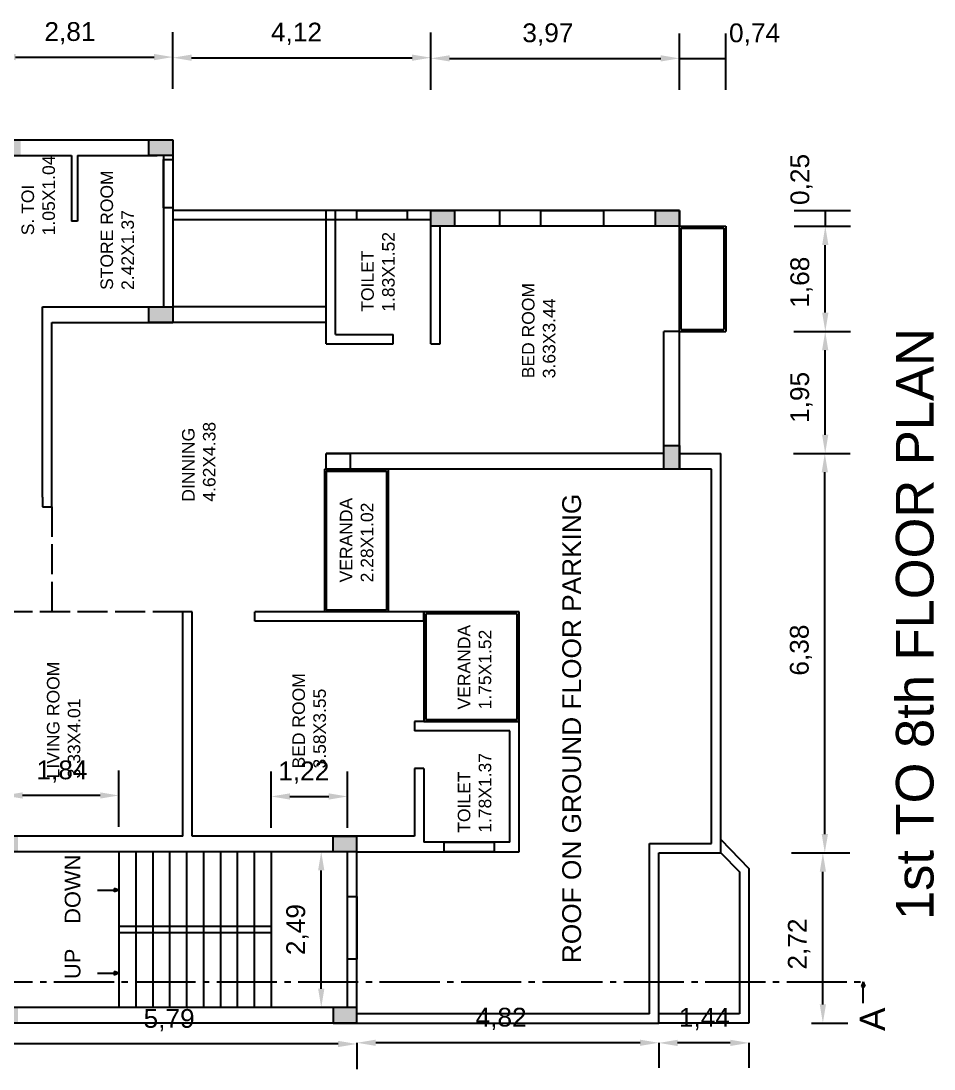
# Model space of a CAD drawing. Header units: metres. Extents: x 2057.2 to 2134.1, y 955.4 to 1040.4.
# Drawn here: x 2119.57 to 2134.15, y 1023.66 to 1040.4 of the extents above; entities that cross this region are included whole.
import ezdxf

# ---------------------------------------------------------------- set-up
doc = ezdxf.new("R2010")
doc.units = ezdxf.units.M
doc.linetypes.add('ACAD_ISO02W100', pattern=[15, 12, -3])
doc.linetypes.add('ACAD_ISO04W100', pattern=[30, 24, -3, 0, -3])
doc.styles.get("Standard").update_dxf_attribs({"font": 'arial.ttf'})
doc.dimstyles.new('ISO-25', dxfattribs={"dimtxt": 0.3, "dimasz": 0.3, "dimexe": 0.4, "dimexo": 1, "dimgap": 0.2, "dimtad": 1, "dimdec": 3, "dimtxsty": 'Standard', "dimcen": 2.5, "dimadec": 0, "dimazin": 0, "dimtfac": 1, "dimtdec": 3, "dimtmove": 1, "dimatfit": 3, "dimfxl": 0.5, "dimfxlon": 1, "dimarcsym": 0})

# ---------------------------------------------------------------- blocks, each defined once
blk = doc.blocks.new('*D33')
at = {"color": 0, "linetype": 'ACAD_ISO02W100', "lineweight": -2, "transparency": 16777216}
for p, q in [((2131.873, 1027.116), (2132.773, 1027.116)), ((2132.373, 1024.696), (2132.373, 1026.816)), ((2132.193, 1024.396), (2132.773, 1024.396))]:
    blk.add_line(p, q, dxfattribs=at)
at = {"color": 0, "linetype": 'ACAD_ISO02W100', "transparency": 16777216}
for points in [[(2132.323, 1026.816), (2132.423, 1026.816), (2132.373, 1027.116)], [(2132.323, 1024.696), (2132.423, 1024.696), (2132.373, 1024.396)]]:
    blk.add_solid(points, dxfattribs=at)
at = {"layer": 'Defpoints', "color": 0, "linetype": 'ACAD_ISO02W100', "transparency": 16777216}
for p in [(2130.743, 1027.116), (2132.373, 1027.116), (2131.193, 1024.396)]:
    blk.add_point(p, dxfattribs=at)
at = {"color": 0, "linetype": 'ACAD_ISO02W100', "transparency": 16777216, "insert": (2131.993, 1025.661), "char_height": 0.3, "attachment_point": 5, "rotation": 90}
blk.add_mtext('2,72', dxfattribs=at)
blk = doc.blocks.new('*D34')
at = {"color": 0, "linetype": 'ACAD_ISO02W100', "lineweight": -2, "transparency": 16777216}
for p, q in [((2131.904, 1033.496), (2132.804, 1033.496)), ((2132.404, 1027.416), (2132.404, 1033.196)), ((2131.904, 1027.116), (2132.804, 1027.116))]:
    blk.add_line(p, q, dxfattribs=at)
at = {"color": 0, "linetype": 'ACAD_ISO02W100', "transparency": 16777216}
for points in [[(2132.354, 1033.196), (2132.454, 1033.196), (2132.404, 1033.496)], [(2132.354, 1027.416), (2132.454, 1027.416), (2132.404, 1027.116)]]:
    blk.add_solid(points, dxfattribs=at)
at = {"layer": 'Defpoints', "color": 0, "linetype": 'ACAD_ISO02W100', "transparency": 16777216}
for p in [(2130.743, 1033.496), (2132.404, 1033.496), (2130.743, 1027.116)]:
    blk.add_point(p, dxfattribs=at)
at = {"color": 0, "linetype": 'ACAD_ISO02W100', "transparency": 16777216, "insert": (2132.024, 1030.356), "char_height": 0.3, "attachment_point": 5, "rotation": 90}
blk.add_mtext('6,38', dxfattribs=at)
blk = doc.blocks.new('*D35')
at = {"color": 0, "linetype": 'ACAD_ISO02W100', "lineweight": -2, "transparency": 16777216}
for p, q in [((2131.91, 1035.446), (2132.81, 1035.446)), ((2132.41, 1033.796), (2132.41, 1035.146)), ((2131.91, 1033.496), (2132.81, 1033.496))]:
    blk.add_line(p, q, dxfattribs=at)
at = {"color": 0, "linetype": 'ACAD_ISO02W100', "transparency": 16777216}
for points in [[(2132.36, 1035.146), (2132.46, 1035.146), (2132.41, 1035.446)], [(2132.36, 1033.796), (2132.46, 1033.796), (2132.41, 1033.496)]]:
    blk.add_solid(points, dxfattribs=at)
at = {"layer": 'Defpoints', "color": 0, "linetype": 'ACAD_ISO02W100', "transparency": 16777216}
for p in [(2130.083, 1035.446), (2132.41, 1035.446), (2130.083, 1033.496)]:
    blk.add_point(p, dxfattribs=at)
at = {"color": 0, "linetype": 'ACAD_ISO02W100', "transparency": 16777216, "insert": (2132.03, 1034.392), "char_height": 0.3, "attachment_point": 5, "rotation": 90}
blk.add_mtext('1,95', dxfattribs=at)
blk = doc.blocks.new('*D36')
at = {"color": 0, "linetype": 'ACAD_ISO02W100', "lineweight": -2, "transparency": 16777216}
for p, q in [((2131.912, 1037.126), (2132.812, 1037.126)), ((2132.412, 1035.746), (2132.412, 1036.826)), ((2131.912, 1035.446), (2132.812, 1035.446))]:
    blk.add_line(p, q, dxfattribs=at)
at = {"color": 0, "linetype": 'ACAD_ISO02W100', "transparency": 16777216}
for points in [[(2132.362, 1036.826), (2132.462, 1036.826), (2132.412, 1037.126)], [(2132.362, 1035.746), (2132.462, 1035.746), (2132.412, 1035.446)]]:
    blk.add_solid(points, dxfattribs=at)
at = {"layer": 'Defpoints', "color": 0, "linetype": 'ACAD_ISO02W100', "transparency": 16777216}
for p in [(2130.823, 1037.126), (2132.412, 1037.126), (2130.823, 1035.446)]:
    blk.add_point(p, dxfattribs=at)
at = {"color": 0, "linetype": 'ACAD_ISO02W100', "transparency": 16777216, "insert": (2132.032, 1036.232), "char_height": 0.3, "attachment_point": 5, "rotation": 90}
blk.add_mtext('1,68', dxfattribs=at)
blk = doc.blocks.new('*D37')
at = {"color": 0, "linetype": 'ACAD_ISO02W100', "lineweight": -2, "transparency": 16777216}
for p, q in [((2131.913, 1037.376), (2132.813, 1037.376)), ((2132.413, 1037.126), (2132.413, 1037.376)), ((2131.913, 1037.126), (2132.813, 1037.126))]:
    blk.add_line(p, q, dxfattribs=at)
at = {"layer": 'Defpoints', "color": 0, "linetype": 'ACAD_ISO02W100', "transparency": 16777216}
for p in [(2130.083, 1037.376), (2132.413, 1037.376), (2130.083, 1037.126)]:
    blk.add_point(p, dxfattribs=at)
at = {"color": 0, "linetype": 'ACAD_ISO02W100', "transparency": 16777216, "insert": (2132.033, 1037.873), "char_height": 0.3, "attachment_point": 5, "rotation": 90}
blk.add_mtext('0,25', dxfattribs=at)
blk = doc.blocks.new('*D38')
at = {"color": 0, "linetype": 'ACAD_ISO02W100', "lineweight": -2, "transparency": 16777216}
for p, q in [((2129.753, 1024.082), (2129.753, 1023.682)), ((2130.893, 1024.082), (2130.053, 1024.082)), ((2131.193, 1024.082), (2131.193, 1023.682))]:
    blk.add_line(p, q, dxfattribs=at)
at = {"color": 0, "linetype": 'ACAD_ISO02W100', "transparency": 16777216}
for points in [[(2130.053, 1024.132), (2130.053, 1024.032), (2129.753, 1024.082)], [(2130.893, 1024.132), (2130.893, 1024.032), (2131.193, 1024.082)]]:
    blk.add_solid(points, dxfattribs=at)
at = {"layer": 'Defpoints', "color": 0, "linetype": 'ACAD_ISO02W100', "transparency": 16777216}
for p in [(2129.753, 1024.396), (2131.193, 1024.396), (2129.753, 1024.082)]:
    blk.add_point(p, dxfattribs=at)
at = {"color": 0, "linetype": 'ACAD_ISO02W100', "transparency": 16777216, "insert": (2130.481, 1024.462), "char_height": 0.3, "attachment_point": 5}
blk.add_mtext('1,44', dxfattribs=at)
blk = doc.blocks.new('*D39')
at = {"color": 0, "linetype": 'ACAD_ISO02W100', "lineweight": -2, "transparency": 16777216}
for p, q in [((2124.933, 1024.084), (2124.933, 1023.684)), ((2129.453, 1024.084), (2125.233, 1024.084)), ((2129.753, 1024.084), (2129.753, 1023.684))]:
    blk.add_line(p, q, dxfattribs=at)
at = {"color": 0, "linetype": 'ACAD_ISO02W100', "transparency": 16777216}
for points in [[(2125.233, 1024.134), (2125.233, 1024.034), (2124.933, 1024.084)], [(2129.453, 1024.134), (2129.453, 1024.034), (2129.753, 1024.084)]]:
    blk.add_solid(points, dxfattribs=at)
at = {"layer": 'Defpoints', "color": 0, "linetype": 'ACAD_ISO02W100', "transparency": 16777216}
for p in [(2124.933, 1024.396), (2129.753, 1024.396), (2124.933, 1024.084)]:
    blk.add_point(p, dxfattribs=at)
at = {"color": 0, "linetype": 'ACAD_ISO02W100', "transparency": 16777216, "insert": (2127.235, 1024.465), "char_height": 0.3, "attachment_point": 5}
blk.add_mtext('4,82', dxfattribs=at)
blk = doc.blocks.new('*D40')
at = {"color": 0, "linetype": 'ACAD_ISO02W100', "lineweight": -2, "transparency": 16777216}
for p, q in [((2119.143, 1024.065), (2119.143, 1023.665)), ((2124.633, 1024.065), (2119.443, 1024.065)), ((2124.933, 1024.065), (2124.933, 1023.665))]:
    blk.add_line(p, q, dxfattribs=at)
at = {"color": 0, "linetype": 'ACAD_ISO02W100', "transparency": 16777216}
for points in [[(2119.443, 1024.115), (2119.443, 1024.015), (2119.143, 1024.065)], [(2124.633, 1024.115), (2124.633, 1024.015), (2124.933, 1024.065)]]:
    blk.add_solid(points, dxfattribs=at)
at = {"layer": 'Defpoints', "color": 0, "linetype": 'ACAD_ISO02W100', "transparency": 16777216}
for p in [(2119.143, 1024.396), (2124.933, 1024.396), (2119.143, 1024.065)]:
    blk.add_point(p, dxfattribs=at)
at = {"color": 0, "linetype": 'ACAD_ISO02W100', "transparency": 16777216, "insert": (2121.934, 1024.445), "char_height": 0.3, "attachment_point": 5}
blk.add_mtext('5,79', dxfattribs=at)
blk = doc.blocks.new('*D49')
at = {"color": 0, "linetype": 'ACAD_ISO02W100', "lineweight": -2, "transparency": 16777216}
for p, q in [((2119.183, 1039.506), (2119.183, 1040.228)), ((2121.993, 1039.506), (2121.993, 1040.228)), ((2119.483, 1039.828), (2121.693, 1039.828))]:
    blk.add_line(p, q, dxfattribs=at)
at = {"color": 0, "linetype": 'ACAD_ISO02W100', "transparency": 16777216}
for points in [[(2119.483, 1039.878), (2119.483, 1039.778), (2119.183, 1039.828)], [(2121.693, 1039.878), (2121.693, 1039.778), (2121.993, 1039.828)]]:
    blk.add_solid(points, dxfattribs=at)
at = {"layer": 'Defpoints', "color": 0, "linetype": 'ACAD_ISO02W100', "transparency": 16777216}
for p in [(2121.993, 1039.828), (2119.183, 1038.506), (2121.993, 1038.506)]:
    blk.add_point(p, dxfattribs=at)
at = {"color": 0, "linetype": 'ACAD_ISO02W100', "transparency": 16777216, "insert": (2120.35, 1040.208), "char_height": 0.3, "attachment_point": 5}
blk.add_mtext('2,81', dxfattribs=at)
blk = doc.blocks.new('*D50')
at = {"color": 0, "linetype": 'ACAD_ISO02W100', "lineweight": -2, "transparency": 16777216}
for p, q in [((2121.993, 1039.318), (2121.993, 1040.218)), ((2126.113, 1039.318), (2126.113, 1040.218)), ((2122.293, 1039.818), (2125.813, 1039.818))]:
    blk.add_line(p, q, dxfattribs=at)
at = {"color": 0, "linetype": 'ACAD_ISO02W100', "transparency": 16777216}
for points in [[(2122.293, 1039.868), (2122.293, 1039.768), (2121.993, 1039.818)], [(2125.813, 1039.868), (2125.813, 1039.768), (2126.113, 1039.818)]]:
    blk.add_solid(points, dxfattribs=at)
at = {"layer": 'Defpoints', "color": 0, "linetype": 'ACAD_ISO02W100', "transparency": 16777216}
for p in [(2126.113, 1039.818), (2121.993, 1037.376), (2126.113, 1037.376)]:
    blk.add_point(p, dxfattribs=at)
at = {"color": 0, "linetype": 'ACAD_ISO02W100', "transparency": 16777216, "insert": (2123.968, 1040.199), "char_height": 0.3, "attachment_point": 5}
blk.add_mtext('4,12', dxfattribs=at)
blk = doc.blocks.new('*D51')
at = {"color": 0, "linetype": 'ACAD_ISO02W100', "lineweight": -2, "transparency": 16777216}
for p, q in [((2126.113, 1039.307), (2126.113, 1040.207)), ((2130.083, 1039.307), (2130.083, 1040.207)), ((2126.413, 1039.807), (2129.783, 1039.807))]:
    blk.add_line(p, q, dxfattribs=at)
at = {"color": 0, "linetype": 'ACAD_ISO02W100', "transparency": 16777216}
for points in [[(2126.413, 1039.857), (2126.413, 1039.757), (2126.113, 1039.807)], [(2129.783, 1039.857), (2129.783, 1039.757), (2130.083, 1039.807)]]:
    blk.add_solid(points, dxfattribs=at)
at = {"layer": 'Defpoints', "color": 0, "linetype": 'ACAD_ISO02W100', "transparency": 16777216}
for p in [(2130.083, 1039.807), (2126.113, 1037.376), (2130.083, 1037.376)]:
    blk.add_point(p, dxfattribs=at)
at = {"color": 0, "linetype": 'ACAD_ISO02W100', "transparency": 16777216, "insert": (2127.982, 1040.188), "char_height": 0.3, "attachment_point": 5}
blk.add_mtext('3,97', dxfattribs=at)
blk = doc.blocks.new('*D52')
at = {"color": 0, "linetype": 'ACAD_ISO02W100', "lineweight": -2, "transparency": 16777216}
for p, q in [((2130.083, 1039.307), (2130.083, 1040.207)), ((2130.823, 1039.307), (2130.823, 1040.207)), ((2130.083, 1039.807), (2130.823, 1039.807))]:
    blk.add_line(p, q, dxfattribs=at)
at = {"layer": 'Defpoints', "color": 0, "linetype": 'ACAD_ISO02W100', "transparency": 16777216}
for p in [(2130.823, 1039.807), (2130.083, 1037.126), (2130.823, 1037.126)]:
    blk.add_point(p, dxfattribs=at)
at = {"color": 0, "linetype": 'ACAD_ISO02W100', "transparency": 16777216, "insert": (2131.282, 1040.187), "char_height": 0.3, "attachment_point": 5}
blk.add_mtext('0,74', dxfattribs=at)
blk = doc.blocks.new('*D53')
at = {"color": 0, "linetype": 'ACAD_ISO02W100', "lineweight": -2, "transparency": 16777216}
for p, q in [((2124.363, 1027.136), (2123.963, 1027.136)), ((2124.363, 1024.946), (2124.363, 1026.836)), ((2124.363, 1024.646), (2123.963, 1024.646))]:
    blk.add_line(p, q, dxfattribs=at)
at = {"color": 0, "linetype": 'ACAD_ISO02W100', "transparency": 16777216}
for points in [[(2124.313, 1026.836), (2124.413, 1026.836), (2124.363, 1027.136)], [(2124.313, 1024.946), (2124.413, 1024.946), (2124.363, 1024.646)]]:
    blk.add_solid(points, dxfattribs=at)
at = {"layer": 'Defpoints', "color": 0, "linetype": 'ACAD_ISO02W100', "transparency": 16777216}
for p in [(2124.363, 1027.136), (2124.783, 1027.136), (2124.783, 1024.646)]:
    blk.add_point(p, dxfattribs=at)
at = {"color": 0, "linetype": 'ACAD_ISO02W100', "transparency": 16777216, "insert": (2123.983, 1025.892), "char_height": 0.3, "attachment_point": 5, "rotation": 90}
blk.add_mtext('2,49', dxfattribs=at)
blk = doc.blocks.new('*D54')
at = {"color": 0, "linetype": 'ACAD_ISO02W100', "lineweight": -2, "transparency": 16777216}
for p, q in [((2119.293, 1027.534), (2119.293, 1028.434)), ((2121.133, 1027.534), (2121.133, 1028.434)), ((2120.833, 1028.034), (2119.593, 1028.034))]:
    blk.add_line(p, q, dxfattribs=at)
at = {"color": 0, "linetype": 'ACAD_ISO02W100', "transparency": 16777216}
for points in [[(2119.593, 1028.084), (2119.593, 1027.984), (2119.293, 1028.034)], [(2120.833, 1028.084), (2120.833, 1027.984), (2121.133, 1028.034)]]:
    blk.add_solid(points, dxfattribs=at)
at = {"layer": 'Defpoints', "color": 0, "linetype": 'ACAD_ISO02W100', "transparency": 16777216}
for p in [(2119.293, 1028.034), (2119.293, 1024.646), (2121.133, 1024.646)]:
    blk.add_point(p, dxfattribs=at)
at = {"color": 0, "linetype": 'ACAD_ISO02W100', "transparency": 16777216, "insert": (2120.223, 1028.415), "char_height": 0.3, "attachment_point": 5}
blk.add_mtext('1,84', dxfattribs=at)
blk = doc.blocks.new('*D32')
at = {"color": 0, "linetype": 'ACAD_ISO02W100', "lineweight": -2, "transparency": 16777216}
for p, q in [((2123.563, 1027.518), (2123.563, 1028.418)), ((2124.783, 1027.518), (2124.783, 1028.418)), ((2123.863, 1028.018), (2124.483, 1028.018))]:
    blk.add_line(p, q, dxfattribs=at)
at = {"color": 0, "linetype": 'ACAD_ISO02W100', "transparency": 16777216}
for points in [[(2123.863, 1028.068), (2123.863, 1027.968), (2123.563, 1028.018)], [(2124.483, 1028.068), (2124.483, 1027.968), (2124.783, 1028.018)]]:
    blk.add_solid(points, dxfattribs=at)
at = {"layer": 'Defpoints', "color": 0, "linetype": 'ACAD_ISO02W100', "transparency": 16777216}
for p in [(2124.783, 1028.018), (2123.563, 1025.841), (2124.783, 1025.891)]:
    blk.add_point(p, dxfattribs=at)
at = {"color": 0, "linetype": 'ACAD_ISO02W100', "transparency": 16777216, "insert": (2124.084, 1028.399), "char_height": 0.3, "attachment_point": 5}
blk.add_mtext('1,22', dxfattribs=at)

msp = doc.modelspace()

# ---------------------------------------------------------------- hatches: boundary and pattern name
at = {"linetype": 'ACAD_ISO02W100'}
h = msp.add_hatch(dxfattribs=at)
h.set_pattern_fill('AR-CONC', scale=0.001, angle=90)
h.set_pattern_definition([(140, (3089.56193, -1058.73283), (0.015939086, 0.182184669), [0.01905, -0.20955]), (85, (3089.56193, -1058.73283), (-0.191056845, -0.035243421), [0.01524, -0.167640584]), (190.451445, (3089.56325, -1058.71764), (-0.175117752, 0.146941247), [0.016190009, -0.178090245]), (136.1842, (3089.51113, -1058.73283), (0.042042328, 0.27107904), [0.028575, -0.314325]), (186.635558, (3089.51463, -1058.71024), (-0.247426125, 0.237404134), [0.024285023, -0.267135608]), (81.184151, (3089.51113, -1058.73283), (-0.247426125, 0.237404134), [0.022859967, -0.251459732]), (111, (3089.52383, -1058.70743), (0.102265198, 0.151614391), [0.01905, -0.20955]), (56, (3089.52383, -1058.70743), (-0.184187966, 0.061802028), [0.01524, -0.16764]), (161.451445, (3089.53235, -1058.6948), (-0.081922769, 0.213416419), [0.016190009, -0.178089938]), (127.5, (3089.561926, -1058.73283), (-0.0845550389, 0.0030886033), [0, -0.165608, 0, -0.17018, 0, -0.168275]), (97.5, (3089.56193, -1058.73283), (-0.1001805748, 0.0668196625), [0, -0.097028, 0, -0.161798, 0, -0.064135]), (57.5, (3089.561926, -1058.78947), (0.005728744, 0.1355905952), [0, -0.0635, 0, -0.19812, 0, -0.26289]), (47.5, (3089.56193, -1058.81487), (-0.025426491, 0.1481291814), [0, -0.08255, 0, -0.131572, 0, -0.18669])])
h.paths.add_polyline_path([(2124.5525, 1024.6461), (2124.5525, 1024.3961), (2124.9325, 1024.3961), (2124.9325, 1024.6461)])
h.paths.add_polyline_path([(2124.5525, 1027.3861), (2124.5525, 1027.1361), (2124.9325, 1027.1361), (2124.9325, 1027.3861)])
h.paths.add_polyline_path([(2119.1425, 1024.6461), (2119.1425, 1024.3961), (2119.5225, 1024.3961), (2119.5225, 1024.6461)])
h.paths.add_polyline_path([(2119.5225, 1027.1361), (2119.5225, 1027.3861), (2119.1425, 1027.3861), (2119.1425, 1027.1361)])
h.paths.add_polyline_path([(2116.7025, 1024.3961), (2116.7025, 1024.6461), (2116.3225, 1024.6461), (2116.3225, 1024.3961)])
h.paths.add_polyline_path([(2116.7025, 1027.1361), (2116.7025, 1027.3861), (2116.3225, 1027.3861), (2116.3225, 1027.1361)])
h.paths.add_polyline_path([(2114.1625, 1027.3861), (2114.1625, 1027.1361), (2114.5425, 1027.1361), (2114.5425, 1027.3861)])
h.paths.add_polyline_path([(2114.1625, 1024.6461), (2114.1625, 1024.3961), (2114.5425, 1024.3961), (2114.5425, 1024.6461)])
h.paths.add_polyline_path([(2114.5425, 1030.7161), (2114.5425, 1030.9661), (2114.1625, 1030.9661), (2114.1625, 1030.7161)])
h.paths.add_polyline_path([(2113.2025, 1032.6461), (2113.2025, 1032.8961), (2112.8225, 1032.8961), (2112.8225, 1032.6461)])
h.paths.add_polyline_path([(2113.2025, 1037.1261), (2113.2025, 1037.3761), (2112.8225, 1037.3761), (2112.8225, 1037.1261)])
h.paths.add_polyline_path([(2116.1825, 1037.3761), (2116.1825, 1037.1261), (2116.5625, 1037.1261), (2116.5625, 1037.3761)])
h.paths.add_polyline_path([(2116.5625, 1033.0261), (2116.3125, 1033.0261), (2116.3125, 1032.6461), (2116.5625, 1032.6461)])
h.paths.add_polyline_path([(2119.1825, 1038.5061), (2119.1825, 1038.2561), (2119.5625, 1038.2561), (2119.5625, 1038.5061)])
h.paths.add_polyline_path([(2121.6125, 1038.5061), (2121.6125, 1038.2561), (2121.9925, 1038.2561), (2121.9925, 1038.5061)])
h.paths.add_polyline_path([(2121.6125, 1035.8361), (2121.6125, 1035.5861), (2121.9925, 1035.5861), (2121.9925, 1035.8361)])
h.paths.add_polyline_path([(2126.1125, 1037.3761), (2126.1125, 1037.1261), (2126.4925, 1037.1261), (2126.4925, 1037.3761)])
h.paths.add_polyline_path([(2130.0825, 1037.1261), (2130.0825, 1037.3761), (2129.7025, 1037.3761), (2129.7025, 1037.1261)])
h.paths.add_polyline_path([(2130.0825, 1033.6261), (2129.8325, 1033.6261), (2129.8325, 1033.2461), (2130.0825, 1033.2461)])

# ---------------------------------------------------------------- linework, layer by layer
at = {"color": 1}
for p, q in [((2119.1825, 1038.5061), (2121.9925, 1038.5061)), ((2121.9925, 1038.5061), (2121.9925, 1035.5861)), ((2119.3325, 1038.2561), (2120.3725, 1038.2561)), ((2120.3725, 1038.2561), (2120.3725, 1037.2061)), ((2120.4725, 1038.2561), (2120.4725, 1037.2061)), ((2120.4725, 1038.2561), (2121.7425, 1038.2561)), ((2121.8425, 1038.2561), (2121.8425, 1035.8361)), ((2124.4425, 1035.2461), (2124.4425, 1037.3761)), ((2126.1125, 1037.3761), (2124.4425, 1037.3761)), ((2126.1125, 1037.2261), (2124.4425, 1037.2261)), ((2124.5925, 1035.3961), (2124.5925, 1037.3761)), ((2126.1125, 1035.2461), (2126.1125, 1037.3761)), ((2130.0825, 1037.3761), (2126.1125, 1037.3761)), ((2127.2125, 1037.1261), (2127.2125, 1037.3761)), ((2130.0825, 1037.1261), (2130.0825, 1037.3761)), ((2120.4725, 1037.2061), (2120.3725, 1037.2061)), ((2126.2625, 1035.2461), (2126.2625, 1037.1261)), ((2130.0825, 1037.1261), (2126.2625, 1037.1261)), ((2119.9125, 1035.8361), (2120.0625, 1035.8361)), ((2119.9125, 1032.7961), (2119.9125, 1035.8361)), ((2120.0625, 1035.8361), (2121.8425, 1035.8361)), ((2120.0625, 1032.6461), (2120.0625, 1035.5861)), ((2120.0625, 1035.5861), (2121.9925, 1035.5861)), ((2124.5925, 1035.3961), (2125.5125, 1035.3961)), ((2125.5125, 1035.2461), (2125.5125, 1035.3961)), ((2129.8325, 1033.4961), (2129.8325, 1035.4461)), ((2130.0825, 1035.4461), (2129.8325, 1035.4461)), ((2130.0825, 1033.2461), (2130.0825, 1035.4461)), ((2124.4425, 1035.2461), (2125.5125, 1035.2461)), ((2126.1125, 1035.2461), (2126.2625, 1035.2461)), ((2129.8325, 1033.4961), (2124.4425, 1033.4961)), ((2124.4425, 1033.2461), (2124.4425, 1033.4961)), ((2130.0825, 1033.2461), (2124.4425, 1033.2461)), ((2119.9125, 1032.7961), (2119.9125, 1032.6461)), ((2119.9125, 1032.6461), (2120.0625, 1032.6461)), ((2122.1525, 1027.3861), (2122.1519, 1030.9661)), ((2122.3025, 1030.9661), (2122.1519, 1030.9661)), ((2122.3025, 1030.8161), (2122.3025, 1030.9661)), ((2126.0025, 1030.9661), (2123.3025, 1030.9661)), ((2126.0025, 1030.9661), (2123.3025, 1030.9661)), ((2123.3025, 1030.8161), (2123.3025, 1030.9661)), ((2126.0025, 1030.8161), (2126.0025, 1030.9661)), ((2122.3025, 1027.3861), (2122.3025, 1030.8161)), ((2126.0025, 1030.8161), (2123.3025, 1030.8161)), ((2126.0025, 1030.8161), (2123.3025, 1030.8161)), ((2127.5225, 1029.2161), (2125.8525, 1029.2161)), ((2125.8525, 1029.2161), (2125.8525, 1029.0661)), ((2127.5225, 1027.1361), (2127.5225, 1029.2161)), ((2127.3725, 1029.0661), (2125.8525, 1029.0661)), ((2127.3725, 1027.2861), (2127.3725, 1029.0661)), ((2125.8525, 1028.4661), (2125.8525, 1027.3861)), ((2126.0025, 1028.4661), (2125.8525, 1028.4661)), ((2126.0025, 1028.4661), (2126.0025, 1027.2861)), ((2122.1525, 1027.3861), (2119.1425, 1027.3861)), ((2125.8525, 1027.3861), (2122.3025, 1027.3861)), ((2127.3725, 1027.2861), (2126.0025, 1027.2861)), ((2124.9325, 1027.1361), (2119.2925, 1027.1361)), ((2124.7825, 1024.6461), (2124.7825, 1027.1361)), ((2124.9325, 1024.3961), (2124.9325, 1027.1361)), ((2124.9325, 1027.1361), (2127.5225, 1027.1361)), ((2124.9325, 1024.6461), (2114.1625, 1024.6461)), ((2124.9325, 1024.3961), (2114.1625, 1024.3961))]:
    msp.add_line(p, q, dxfattribs=at)
at = {"color": 7}
for p, q in [((2121.6125, 1038.5061), (2121.9925, 1038.5061)), ((2121.6125, 1038.2561), (2121.6125, 1038.5061)), ((2121.9925, 1038.5061), (2121.9925, 1038.2561)), ((2121.9925, 1038.2561), (2121.6125, 1038.2561)), ((2126.1125, 1037.3761), (2126.4925, 1037.3761)), ((2126.1125, 1037.1261), (2126.1125, 1037.3761)), ((2126.4925, 1037.3761), (2126.4925, 1037.1261)), ((2129.7025, 1037.3761), (2130.0825, 1037.3761)), ((2129.7025, 1037.1261), (2129.7025, 1037.3761)), ((2130.0825, 1037.3761), (2130.0825, 1037.1261)), ((2126.4925, 1037.1261), (2126.1125, 1037.1261)), ((2130.0825, 1037.1261), (2129.7025, 1037.1261)), ((2121.6125, 1035.8361), (2121.9925, 1035.8361)), ((2121.6125, 1035.5861), (2121.6125, 1035.8361)), ((2121.9925, 1035.8361), (2121.9925, 1035.5861)), ((2121.9925, 1035.5861), (2121.6125, 1035.5861)), ((2129.8325, 1033.2461), (2129.8325, 1033.6261)), ((2129.8325, 1033.6261), (2130.0825, 1033.6261)), ((2130.0825, 1033.6261), (2130.0825, 1033.2461)), ((2124.4425, 1033.4961), (2124.8225, 1033.4961)), ((2124.4425, 1033.2461), (2124.4425, 1033.4961)), ((2124.8225, 1033.4961), (2124.8225, 1033.2461)), ((2124.8225, 1033.2461), (2124.4425, 1033.2461)), ((2130.0825, 1033.2461), (2129.8325, 1033.2461)), ((2124.5525, 1027.1361), (2124.5525, 1027.3861)), ((2124.5525, 1027.3861), (2124.9325, 1027.3861)), ((2124.9325, 1027.1361), (2124.9325, 1027.3861)), ((2124.9325, 1027.1361), (2124.5525, 1027.1361)), ((2124.9325, 1024.6461), (2124.5525, 1024.6461)), ((2124.5525, 1024.6461), (2124.5525, 1024.3961)), ((2124.9325, 1024.3961), (2124.9325, 1024.6461)), ((2124.5525, 1024.3961), (2124.9325, 1024.3961))]:
    msp.add_line(p, q, dxfattribs=at)
at = {"color": 3, "linetype": 'ACAD_ISO02W100'}
for p, q in [((2121.8425, 1037.4216), (2121.8425, 1038.1939)), ((2121.8425, 1038.1939), (2121.9925, 1038.1939)), ((2121.9925, 1038.1939), (2121.9925, 1037.4216)), ((2121.9925, 1037.4216), (2121.8425, 1037.4216)), ((2124.9326, 1037.3761), (2125.7326, 1037.3761)), ((2124.9326, 1037.2261), (2124.9326, 1037.3761)), ((2125.7326, 1037.2261), (2124.9326, 1037.2261)), ((2125.7326, 1037.3761), (2125.7326, 1037.2261)), ((2127.8682, 1037.3761), (2128.8682, 1037.3761)), ((2127.8682, 1037.1261), (2127.8682, 1037.3761)), ((2128.8682, 1037.3761), (2128.8682, 1037.1261)), ((2128.8682, 1037.1261), (2127.8682, 1037.1261)), ((2126.3262, 1027.2861), (2127.1262, 1027.2861)), ((2126.3262, 1027.1361), (2126.3262, 1027.2861)), ((2127.1262, 1027.2861), (2127.1262, 1027.1361)), ((2121.1325, 1027.1361), (2121.1325, 1024.6461)), ((2121.4025, 1027.1361), (2121.4025, 1024.6461)), ((2121.6725, 1027.1361), (2121.6725, 1024.6461)), ((2121.9425, 1027.1361), (2121.9425, 1024.6461)), ((2122.2125, 1027.1361), (2122.2125, 1024.6461)), ((2122.4825, 1027.1361), (2122.4825, 1024.6461)), ((2122.7525, 1027.1361), (2122.7525, 1024.6461)), ((2123.0225, 1027.1361), (2123.0225, 1024.6461)), ((2123.2925, 1027.1361), (2123.2925, 1024.6461)), ((2123.5625, 1027.1361), (2123.5625, 1024.6461)), ((2127.1262, 1027.1361), (2126.3262, 1027.1361)), ((2120.791, 1026.5225), (2121.1325, 1026.5225)), ((2121.1325, 1026.5225), (2121.0562, 1026.5502)), ((2121.0562, 1026.5502), (2121.0562, 1026.4927)), ((2121.1325, 1026.5225), (2121.0562, 1026.4927)), ((2124.7825, 1025.4199), (2124.7825, 1026.4199)), ((2124.7825, 1026.4199), (2124.9325, 1026.4199)), ((2124.9325, 1026.4199), (2124.9325, 1025.4199)), ((2123.5625, 1025.9411), (2121.1325, 1025.9411)), ((2123.5625, 1025.8411), (2121.1325, 1025.8411)), ((2124.9325, 1025.4199), (2124.7825, 1025.4199)), ((2120.791, 1025.194), (2121.1325, 1025.194)), ((2121.1325, 1025.194), (2121.0562, 1025.2216)), ((2121.0562, 1025.2216), (2121.0562, 1025.1641)), ((2121.1325, 1025.194), (2121.0562, 1025.1641)), ((2133.0151, 1025.0574), (2132.9874, 1024.9811)), ((2133.0151, 1024.7159), (2133.0151, 1025.0574)), ((2133.0151, 1025.0574), (2133.0449, 1024.9811)), ((2132.9874, 1024.9811), (2133.0449, 1024.9811))]:
    msp.add_line(p, q, dxfattribs=at)
at = {"color": 4}
for p, q in [((2124.4425, 1037.3761), (2121.9925, 1037.3761)), ((2124.4425, 1037.2261), (2121.9925, 1037.2261)), ((2130.7925, 1037.0961), (2130.7925, 1035.4761)), ((2130.8225, 1037.1261), (2130.8225, 1035.4461)), ((2124.4425, 1035.8361), (2121.9925, 1035.8361)), ((2124.4425, 1035.5861), (2121.9925, 1035.5861)), ((2124.4125, 1033.2461), (2124.4125, 1030.9661)), ((2124.4125, 1033.2461), (2125.4325, 1033.2461)), ((2124.4425, 1033.2161), (2124.4425, 1030.9961)), ((2124.4425, 1033.2161), (2125.4025, 1033.2161)), ((2125.4025, 1033.2161), (2125.4025, 1030.9961)), ((2125.4325, 1033.2461), (2125.4325, 1030.9661)), ((2126.0025, 1030.9661), (2126.0025, 1029.2161)), ((2126.0325, 1030.9361), (2126.0325, 1029.2461)), ((2127.4925, 1029.2461), (2127.4925, 1030.9361)), ((2127.5225, 1029.2161), (2127.5225, 1030.9661))]:
    msp.add_line(p, q, dxfattribs=at)
at = {"color": 4, "linetype": 'ACAD_ISO02W100'}
for p, q in [((2130.0825, 1035.4461), (2130.0825, 1037.1261)), ((2130.0825, 1037.1261), (2130.8225, 1037.1261)), ((2130.1125, 1035.4761), (2130.1125, 1037.0961)), ((2130.1125, 1037.0961), (2130.7925, 1037.0961)), ((2130.0825, 1035.4461), (2130.8225, 1035.4461)), ((2130.1125, 1035.4761), (2130.7925, 1035.4761)), ((2125.4325, 1030.9661), (2124.4125, 1030.9661)), ((2125.4025, 1030.9961), (2124.4425, 1030.9961)), ((2127.5225, 1030.9661), (2126.0025, 1030.9661)), ((2127.4925, 1030.9361), (2126.0325, 1030.9361)), ((2126.0025, 1029.2161), (2127.5225, 1029.2161)), ((2126.0325, 1029.2461), (2127.4925, 1029.2461))]:
    msp.add_line(p, q, dxfattribs=at)
at = {"color": 2}
for p, q in [((2130.0825, 1033.4961), (2130.7425, 1033.4961)), ((2130.7425, 1027.1161), (2130.7425, 1033.4961)), ((2130.5925, 1033.2461), (2130.0825, 1033.2461)), ((2130.5925, 1027.2661), (2130.5925, 1033.2461)), ((2129.6025, 1024.5461), (2129.6025, 1027.2661)), ((2129.6025, 1027.2661), (2130.5925, 1027.2661)), ((2129.7525, 1024.3961), (2129.7525, 1027.1161)), ((2129.7525, 1024.3961), (2129.7525, 1027.1161)), ((2129.7525, 1027.1161), (2130.7425, 1027.1161)), ((2129.6025, 1024.5461), (2124.9325, 1024.5461)), ((2124.9325, 1024.3961), (2129.7525, 1024.3961))]:
    msp.add_line(p, q, dxfattribs=at)
at = {"color": 7, "linetype": 'ACAD_ISO02W100', "ltscale": 0.04}
for p, q in [((2120.0625, 1032.6461), (2120.0625, 1030.9661)), ((2122.1519, 1030.9661), (2118.1425, 1030.9661))]:
    msp.add_line(p, q, dxfattribs=at)
at = {"color": 3}
for p, q in [((2130.7425, 1027.3282), (2131.1925, 1026.8689)), ((2130.7425, 1027.1161), (2131.0425, 1026.8161)), ((2131.1925, 1026.8689), (2131.1925, 1024.3961)), ((2131.0425, 1026.8161), (2131.0425, 1024.5461)), ((2131.0425, 1024.5461), (2129.7525, 1024.5461)), ((2131.1925, 1024.3961), (2129.7525, 1024.3961))]:
    msp.add_line(p, q, dxfattribs=at)
at = {"color": 7, "linetype": 'ACAD_ISO04W100', "ltscale": 0.04}
msp.add_line((2112.2949, 1025.0574), (2133.0151, 1025.0574), dxfattribs=at)

# ---------------------------------------------------------------- texts
at = {"color": 7, "attachment_point": 1, "rotation": 90}
for s, width, heights, insert, char_height in [('S. TOI 1.05X1.04', 1.139987, [0], (2119.5769, 1036.982), 0.2), ('STORE ROOM 2.42X1.37', 2.077418, [0], (2120.8384, 1036.1087), 0.2), ('TOILET 1.83X1.52', 1.329323, [0], (2125.0021, 1035.7602), 0.2), ('BED ROOM 3.63X3.44', 1.813547, [0.8746], (2127.5681, 1034.6979), 0.2), ('DINNING 4.62X4.38', 1.329323, [0], (2122.1406, 1032.7266), 0.2), ('VERANDA 2.28X1.02', 1.329323, [0], (2124.6598, 1031.4376), 0.2), ('ROOF ON GROUND FLOOR PARKING', 8.092385, [0], (2128.2113, 1025.3563), 0.3), ('VERANDA 1.75X1.52', 1.329323, [0], (2126.5436, 1029.4079), 0.2), ('LIVING ROOM 3.33X4.01', 1.984472, [0], (2119.9826, 1028.3078), 0.2), ('BED ROOM 3.58X3.55', 1.658897, [0], (2123.903, 1028.4654), 0.2), ('TOILET 1.78X1.37', 1.329323, [0], (2126.5436, 1027.4385), 0.2)]:
    msp.add_mtext_dynamic_manual_height_columns(s, width=width, gutter_width=12.5, heights=heights, dxfattribs=dict(at, insert=insert, char_height=char_height))
at = {"color": 3, "linetype": 'ACAD_ISO02W100', "insert": (2133.5395, 1026.0446), "char_height": 0.6, "attachment_point": 1, "rotation": 90}
msp.add_mtext_dynamic_manual_height_columns('1st TO 8th FLOOR PLAN', width=9.927939, gutter_width=12.5, heights=[0], dxfattribs=at)
at = {"color": 7, "linetype": 'ACAD_ISO02W100', "char_height": 0.25, "attachment_point": 1, "rotation": 90}
for s, insert in [('DOWN', (2120.2673, 1025.9835)), ('UP', (2120.2673, 1025.1023))]:
    msp.add_mtext_dynamic_manual_height_columns(s, width=0.590822, gutter_width=12.5, heights=[0], dxfattribs=dict(at, insert=insert))
at = {"color": 7, "linetype": 'ACAD_ISO04W100', "insert": (2132.9631, 1024.273), "char_height": 0.4, "attachment_point": 1, "rotation": 90}
msp.add_mtext_dynamic_manual_height_columns('A', width=0.373747, gutter_width=12.5, heights=[0], dxfattribs=at)

# ---------------------------------------------------------------- dimensions: what is measured, and where the dimension line sits
at = {"color": 3, "linetype": 'ACAD_ISO02W100'}
for base, p1, p2, angle, picture, middle in [((2121.9925, 1039.8275), (2119.1825, 1038.5061), (2121.9925, 1038.5061), 180, '*D49', (2120.35, 1039.8275)), ((2126.1125, 1039.8184), (2121.9925, 1037.3761), (2126.1125, 1037.3761), 180, '*D50', (2123.9684, 1039.8184)), ((2130.0825, 1039.8073), (2126.1125, 1037.3761), (2130.0825, 1037.3761), 180, '*D51', (2127.982, 1039.8073)), ((2130.8225, 1039.8068), (2130.0825, 1037.1261), (2130.8225, 1037.1261), 180, '*D52', (2131.2816, 1039.8068)), ((2132.4131, 1037.3761), (2130.0825, 1037.1261), (2130.0825, 1037.3761), 90, '*D37', (2132.4131, 1037.8733)), ((2132.4121, 1037.1261), (2130.8225, 1035.4461), (2130.8225, 1037.1261), 90, '*D36', (2132.4121, 1036.2317)), ((2132.4101, 1035.4461), (2130.0825, 1033.4961), (2130.0825, 1035.4461), 90, '*D35', (2132.4101, 1034.3922)), ((2132.4039, 1033.4961), (2130.7425, 1027.1161), (2130.7425, 1033.4961), 90, '*D34', (2132.4039, 1030.356)), ((2119.2925, 1028.0344), (2121.1325, 1024.6461), (2119.2925, 1024.6461), 180, '*D54', (2120.2232, 1028.0344)), ((2124.7825, 1028.0184), (2123.5625, 1025.8411), (2124.7825, 1025.8911), 180, '*D32', (2124.0835, 1028.0184)), ((2124.3634, 1027.1361), (2124.7825, 1024.6461), (2124.7825, 1027.1361), 90, '*D53', (2124.3634, 1025.8923)), ((2132.3734, 1027.1161), (2131.1925, 1024.3961), (2130.7425, 1027.1161), 90, '*D33', (2132.3734, 1025.661)), ((2119.1425, 1024.0645), (2124.9325, 1024.3961), (2119.1425, 1024.3961), 180, '*D40', (2121.9335, 1024.0645)), ((2124.9325, 1024.0844), (2129.7525, 1024.3961), (2124.9325, 1024.3961), 180, '*D39', (2127.2348, 1024.0844)), ((2129.7525, 1024.0817), (2131.1925, 1024.3961), (2129.7525, 1024.3961), 180, '*D38', (2130.4807, 1024.0817))]:
    dim = msp.add_linear_dim(base=base, p1=p1, p2=p2, angle=angle, dimstyle='ISO-25', dxfattribs=at)
    dim.commit()
    dim.dimension.update_dxf_attribs({"geometry": picture, "text_midpoint": middle, "dimtype": 160})

doc.saveas('drawing.dxf')
